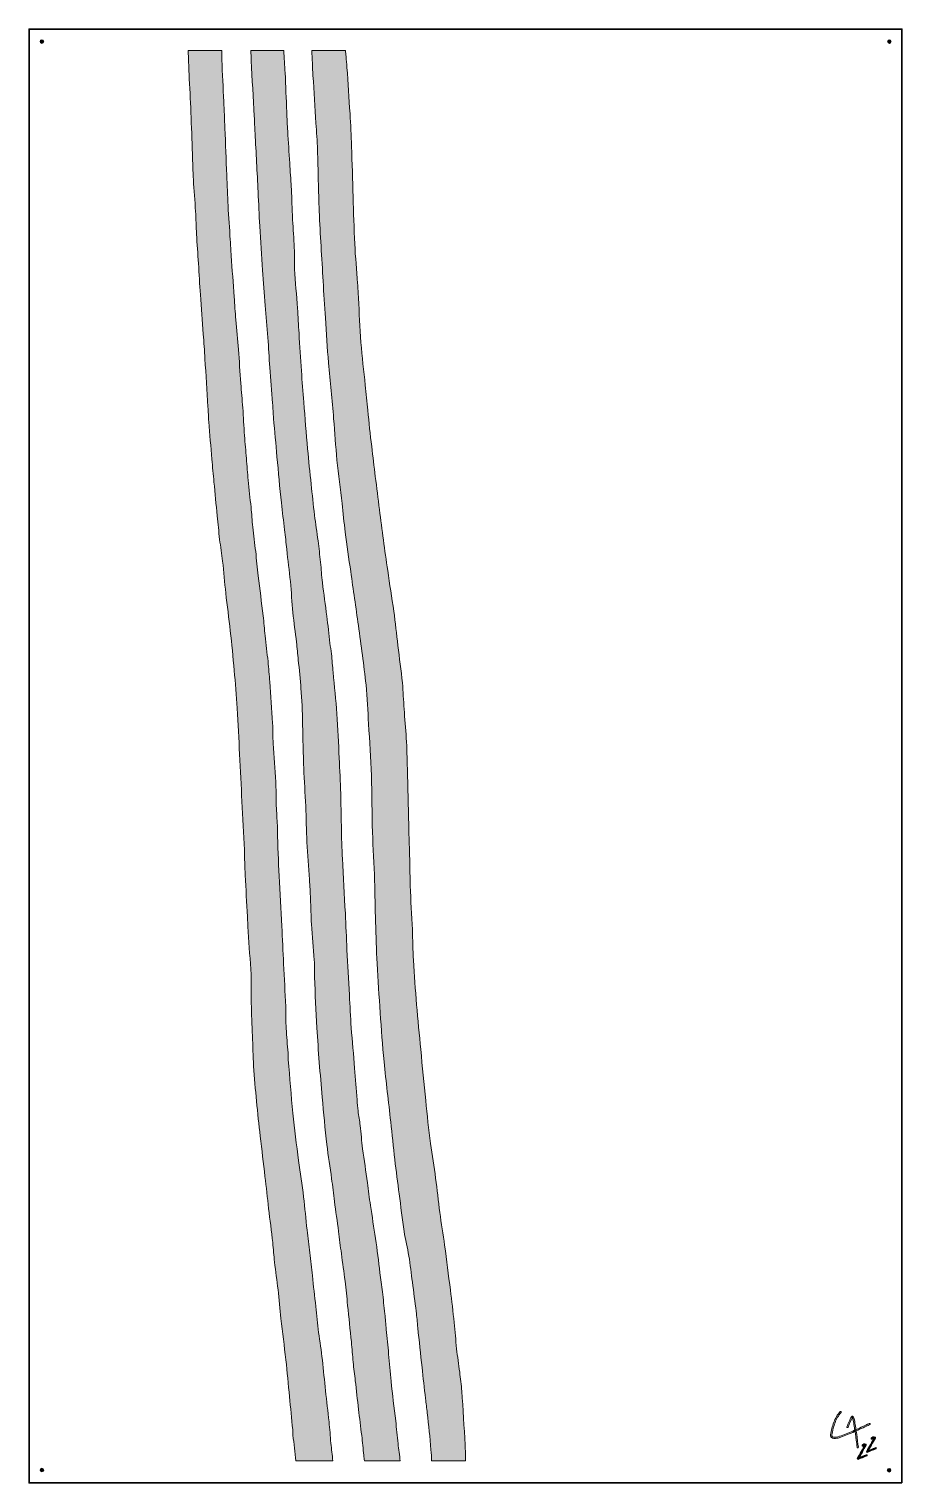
# Model space of a CAD drawing. Header units: millimetres. Extents: x 0 to 1200, y -2000 to 0.
import ezdxf

# ---------------------------------------------------------------- set-up
doc = ezdxf.new("R2010")
doc.units = ezdxf.units.MM
doc.header["$MEASUREMENT"] = 0
for name, color, linetype, lineweight in [('10-2022-057', 7, 'Continuous', 0), ('Bounding Box', 7, 'Continuous', 0), ('Screws', 7, 'Continuous', 0)]:
    doc.layers.add(name, color=color, linetype=linetype, lineweight=lineweight)

msp = doc.modelspace()

# ---------------------------------------------------------------- hatches: boundary and pattern name
at = {"layer": '10-2022-057', "true_color": 0x000000, "transparency": 33554687}
h = msp.add_hatch(color=18, dxfattribs=at)
h.dxf.hatch_style = 2
edge = h.paths.add_edge_path()
edge.add_spline(control_points=[(412.3, -1915.9), (410.8, -1901.7), (408.9, -1887.5), (407.4, -1873.2), (405.9, -1859.2), (404.8, -1845.1), (403.1, -1831), (401.6, -1818.3), (399.5, -1805.7), (397.9, -1793), (396.4, -1781.2), (395.3, -1769.3), (394, -1757.4), (392.5, -1743.3), (390.8, -1729.1), (389.3, -1714.9), (388.1, -1704.5), (387.2, -1694), (386, -1683.5), (384.8, -1673.1), (383.1, -1662.7), (382, -1652.3), (380.3, -1637.1), (379.2, -1621.8), (377.3, -1606.6), (375.3, -1590), (372.5, -1573.4), (370.3, -1556.7), (367.6, -1534.9), (364.8, -1513.2), (362.6, -1491.4), (360.1, -1466.9), (358.3, -1442.4), (356.2, -1417.8), (356, -1414.7), (356.2, -1411.5), (356, -1408.4), (355.1, -1397.2), (353.9, -1386.1), (353.3, -1375), (352.8, -1364.9), (353.1, -1354.8), (352.7, -1344.7), (351.9, -1325.2), (350.8, -1305.7), (349.8, -1286.2), (349, -1268.8), (348.2, -1251.5), (347.3, -1234.1), (346.1, -1211.2), (344.6, -1188.2), (343.5, -1165.2), (342.5, -1144.5), (342, -1123.8), (341.3, -1103.1), (341.2, -1099.6), (341.3, -1096), (341.1, -1092.5), (340.6, -1083.4), (339.9, -1074.2), (339.6, -1065.1), (339.3, -1055.3), (339.6, -1045.4), (339, -1035.6), (338.1, -1018.1), (336.5, -1000.5), (335.4, -983), (334.9, -973.7), (335.2, -964.3), (334.7, -954.9), (333.5, -936), (332.1, -917), (330.7, -898.1), (330, -888.8), (329.3, -879.5), (328.4, -870.2), (327.1, -858.3), (325.6, -846.5), (324.4, -834.6), (323.4, -825.5), (322.7, -816.4), (321.7, -807.3), (319.5, -789.1), (317, -770.8), (314.9, -752.5), (313.5, -741.4), (312.6, -730.1), (311.4, -718.9), (310.1, -707.7), (308.6, -696.4), (307.4, -685.2), (306.4, -676.1), (305.9, -667), (305, -657.9), (303.7, -645.5), (302.2, -633.2), (301, -620.8), (300.1, -610.9), (299.5, -600.9), (298.7, -590.9), (297.9, -580.4), (296.8, -569.9), (296, -559.4), (295.1, -546.6), (294.6, -533.8), (293.7, -521), (292.9, -509.9), (291.7, -498.9), (290.9, -487.8), (289.7, -472.2), (288.9, -456.5), (287.7, -440.9), (286.7, -427.3), (285.2, -413.7), (284, -400.1), (283.2, -389.6), (282.6, -379.1), (281.8, -368.6), (280.5, -349.8), (279, -330.9), (277.7, -312.1), (277.1, -304.7), (276.9, -297.3), (276.4, -289.9), (275.4, -274.3), (274.3, -258.7), (273.4, -243.1), (272.7, -229.1), (272.2, -215.1), (271.6, -201.1), (270.8, -179.6), (270, -158.1), (269.1, -136.5), (268.6, -124.3), (268, -112.1), (267.5, -99.9), (266.6, -80.8), (265.7, -61.6), (264.9, -42.4), (264.7, -38.1), (264.8, -33.9), (264.7, -29.6), (264.7, -29.6), (218.6, -29.6), (218.6, -29.6), (219, -40.5), (219.3, -51.4), (219.8, -62.2), (220.6, -79.8), (221.6, -97.4), (222.3, -115), (223.1, -134), (223.7, -153), (224.4, -172), (224.8, -183.8), (225.1, -195.6), (225.8, -207.4), (226.6, -221.9), (227.8, -236.5), (228.7, -251), (229.3, -261.5), (229.4, -272), (230, -282.5), (230.8, -295.9), (231.9, -309.4), (232.7, -322.8), (233.6, -337.1), (234.3, -351.3), (235.3, -365.6), (236.5, -383.6), (238.1, -401.7), (239.4, -419.7), (240.2, -431.1), (240.9, -442.5), (241.6, -453.9), (243, -475.9), (244.4, -497.8), (245.8, -519.8), (246.2, -526.7), (246.4, -533.5), (246.9, -540.3), (248.2, -557.5), (249.7, -574.7), (251.1, -591.9), (252, -602.4), (253, -612.9), (254, -623.3), (255.5, -638.8), (257, -654.3), (258.5, -669.8), (259.6, -680.6), (260.6, -691.4), (261.8, -702.2), (263, -712.3), (264.8, -722.2), (265.9, -732.3), (267.5, -746.9), (268.7, -761.5), (270.3, -776.1), (272.2, -793.4), (274.6, -810.6), (276.5, -827.9), (278.4, -846), (280.3, -864.2), (281.9, -882.4), (283.4, -899.7), (284.7, -917.1), (285.8, -934.5), (287.1, -955.6), (288.2, -976.7), (289.3, -997.8), (290.4, -1019.5), (291.4, -1041.1), (292.5, -1062.7), (293.6, -1084.9), (294.8, -1107.1), (295.8, -1129.3), (296.3, -1140.9), (296.4, -1152.5), (297, -1164.1), (297.9, -1183.1), (299.1, -1202.1), (300.1, -1221.1), (300.5, -1228.1), (300.6, -1235.2), (301, -1242.2), (302.3, -1261.6), (304, -1281.1), (305, -1300.5), (305.6, -1313.7), (305, -1327), (305.3, -1340.2), (305.7, -1355.2), (306.4, -1370.1), (307, -1385.1), (307.5, -1398.9), (307.7, -1412.8), (308.6, -1426.6), (309.6, -1442.8), (311, -1458.9), (312.5, -1475), (314, -1491.1), (315.9, -1507.2), (317.7, -1523.2), (319.8, -1541.7), (322, -1560.2), (324.2, -1578.6), (325.9, -1593.3), (327.5, -1607.9), (329.2, -1622.6), (331, -1638.2), (333, -1653.9), (334.8, -1669.5), (335.8, -1678.4), (336.2, -1687.4), (337.3, -1696.3), (338.7, -1709), (340.7, -1721.6), (342.1, -1734.3), (343.6, -1747.5), (344.5, -1760.8), (346, -1774), (348.1, -1792.9), (350.8, -1811.8), (352.9, -1830.7), (354.8, -1847.6), (356.3, -1864.5), (357.9, -1881.4), (359.4, -1896.6), (360.9, -1911.7), (362.3, -1926.9), (362.5, -1929.3), (362.4, -1931.8), (362.6, -1934.3), (364, -1946.2), (365.5, -1958), (366.8, -1969.9), (366.8, -1969.9), (417.5, -1969.9), (417.5, -1969.9), (416.6, -1961.7), (415.7, -1953.5), (414.8, -1945.3), (413.9, -1935.5), (413.3, -1925.6), (412.3, -1915.9)], knot_values=[0, 0, 0, 0, 1, 1, 1, 2, 2, 2, 3, 3, 3, 4, 4, 4, 5, 5, 5, 6, 6, 6, 7, 7, 7, 8, 8, 8, 9, 9, 9, 10, 10, 10, 11, 11, 11, 12, 12, 12, 13, 13, 13, 14, 14, 14, 15, 15, 15, 16, 16, 16, 17, 17, 17, 18, 18, 18, 19, 19, 19, 20, 20, 20, 21, 21, 21, 22, 22, 22, 23, 23, 23, 24, 24, 24, 25, 25, 25, 26, 26, 26, 27, 27, 27, 28, 28, 28, 29, 29, 29, 30, 30, 30, 31, 31, 31, 32, 32, 32, 33, 33, 33, 34, 34, 34, 35, 35, 35, 36, 36, 36, 37, 37, 37, 38, 38, 38, 39, 39, 39, 40, 40, 40, 41, 41, 41, 42, 42, 42, 43, 43, 43, 44, 44, 44, 45, 45, 45, 46, 46, 46, 47, 47, 47, 48, 48, 48, 49, 49, 49, 50, 50, 50, 51, 51, 51, 52, 52, 52, 53, 53, 53, 54, 54, 54, 55, 55, 55, 56, 56, 56, 57, 57, 57, 58, 58, 58, 59, 59, 59, 60, 60, 60, 61, 61, 61, 62, 62, 62, 63, 63, 63, 64, 64, 64, 65, 65, 65, 66, 66, 66, 67, 67, 67, 68, 68, 68, 69, 69, 69, 70, 70, 70, 71, 71, 71, 72, 72, 72, 73, 73, 73, 74, 74, 74, 75, 75, 75, 76, 76, 76, 77, 77, 77, 78, 78, 78, 79, 79, 79, 80, 80, 80, 81, 81, 81, 82, 82, 82, 83, 83, 83, 84, 84, 84, 85, 85, 85, 86, 86, 86, 87, 87, 87, 88, 88, 88, 89, 89, 89, 90, 90, 90, 91, 91, 91, 92, 92, 92, 93, 93, 93, 94, 94, 94, 95, 95, 95, 95], degree=3, periodic=0)
h = msp.add_hatch(color=18, dxfattribs=at)
h.dxf.hatch_style = 2
edge = h.paths.add_edge_path()
edge.add_spline(control_points=[(507.1, -1946), (506, -1935.6), (505.1, -1925.1), (503.9, -1914.7), (501.8, -1896.5), (499.5, -1878.2), (497.5, -1860), (496.2, -1847.6), (495.4, -1835.2), (494.2, -1822.8), (493.2, -1811.5), (492, -1800.2), (490.9, -1788.9), (490.2, -1781.7), (489.7, -1774.6), (489, -1767.4), (487.9, -1757.3), (486.8, -1747.3), (485.7, -1737.2), (484.6, -1728.4), (483.5, -1719.6), (482.3, -1710.9), (480.3, -1695.1), (478.4, -1679.4), (476.2, -1663.7), (474, -1648.5), (471.4, -1633.5), (469.2, -1618.3), (467.6, -1607.9), (466.7, -1597.5), (465.2, -1587.1), (463, -1571.5), (460.4, -1556), (458.4, -1540.4), (457, -1529.8), (456.3, -1519.1), (455.1, -1508.4), (454.3, -1501.7), (452.9, -1495), (452.1, -1488.3), (451.4, -1483.3), (451.3, -1478.2), (450.9, -1473.1), (449.7, -1458.6), (448.7, -1444.1), (447.5, -1429.5), (446, -1411), (444.2, -1392.5), (442.8, -1373.9), (441.7, -1358.9), (441, -1343.8), (440.2, -1328.8), (439.1, -1308), (437.9, -1287.3), (436.9, -1266.6), (436.1, -1249.9), (435.6, -1233.3), (434.7, -1216.6), (433.4, -1191.4), (431.9, -1166.2), (430.6, -1140.9), (430.1, -1131.1), (429.7, -1121.3), (429.5, -1111.5), (429, -1091.6), (428.9, -1071.8), (428.3, -1051.9), (427.9, -1035.6), (427, -1019.3), (426.2, -1003), (425.3, -982.7), (424.4, -962.3), (423, -942.1), (421.7, -923), (419.6, -904), (417.9, -885), (417.1, -876.6), (416.5, -868.2), (415.6, -859.8), (415.1, -854.8), (414.1, -849.8), (413.5, -844.8), (412, -832.5), (410.8, -820.2), (409.2, -807.9), (407.3, -792.5), (405, -777.1), (403.2, -761.6), (402, -752.3), (401.5, -743), (400.6, -733.7), (399.5, -723.8), (398.4, -713.9), (397.1, -704), (395.6, -692.3), (393.7, -680.6), (392.3, -668.8), (390.6, -654.6), (389.2, -640.4), (387.7, -626.2), (386, -610.1), (384.2, -593.9), (382.8, -577.8), (380.9, -556.3), (379.2, -534.9), (377.5, -513.4), (376.3, -499.1), (375.2, -484.8), (374.3, -470.5), (373.1, -453.2), (372.1, -435.9), (371, -418.6), (370.3, -407.1), (369.7, -395.6), (368.9, -384.2), (367.6, -366.2), (365.9, -348.3), (364.8, -330.3), (364.2, -320.5), (364.9, -310.7), (364.5, -300.9), (364, -288.1), (362.9, -275.3), (362.2, -262.6), (361.8, -255.6), (361.6, -248.6), (361.3, -241.6), (361, -233.6), (360.8, -225.5), (360.4, -217.4), (359.7, -206.5), (358.9, -195.6), (358.2, -184.7), (357.2, -170.1), (356.3, -155.4), (355.4, -140.7), (354.8, -131.9), (354.5, -123), (354.1, -114.2), (353.3, -96.3), (352.9, -78.3), (351.9, -60.4), (351.3, -50.1), (350.6, -39.9), (349.9, -29.6), (349.9, -29.6), (304.7, -29.6), (304.7, -29.6), (304.9, -34.3), (305, -39), (305.3, -43.7), (306.5, -69.2), (308, -94.6), (309.4, -120.1), (309.8, -127.9), (310.1, -135.6), (310.5, -143.4), (311.9, -170.3), (313.4, -197.3), (314.7, -224.2), (315.5, -239.9), (316, -255.6), (317, -271.3), (318.1, -291.5), (319.5, -311.7), (320.9, -331.9), (322, -348.1), (323.1, -364.2), (324.4, -380.4), (325.5, -395.1), (327.1, -409.8), (328.2, -424.6), (329.2, -438.3), (329.8, -452), (330.7, -465.7), (331.9, -482.1), (333.4, -498.4), (334.6, -514.7), (335.2, -521.7), (335.5, -528.8), (336, -535.8), (337.5, -553.3), (339.1, -570.9), (340.7, -588.4), (342.7, -609.6), (344.5, -630.8), (346.7, -652), (348, -664.4), (349.8, -676.7), (351.2, -689.1), (352.3, -698), (353.1, -706.9), (354.1, -715.8), (355.7, -730.6), (357.7, -745.4), (359.1, -760.3), (360.5, -774.5), (361.2, -788.7), (362.6, -802.9), (364, -816.5), (365.9, -829.9), (367.5, -843.5), (368.4, -851.6), (369.2, -859.8), (370, -868), (371.3, -881.4), (372.5, -894.9), (373.7, -908.4), (374.3, -916.3), (375, -924.2), (375.3, -932.1), (376.1, -960.3), (376.5, -988.6), (377.5, -1016.8), (378.1, -1034.2), (379.5, -1051.6), (380.2, -1069.1), (380.9, -1085.6), (380.9, -1102.1), (381.8, -1118.7), (382.6, -1135.8), (384.2, -1153), (385.4, -1170.2), (386, -1179), (386.5, -1187.7), (386.8, -1196.5), (387.3, -1208.2), (387.4, -1219.9), (388.1, -1231.5), (389.2, -1248), (390.8, -1264.4), (391.9, -1280.9), (392.4, -1288.7), (392.1, -1296.5), (392.4, -1304.3), (393.3, -1327.6), (394, -1350.9), (395.5, -1374.2), (397.5, -1406), (400.1, -1437.8), (402.8, -1469.6), (404.7, -1491.3), (406.8, -1513), (409.3, -1534.7), (411.1, -1550.3), (413.7, -1565.9), (415.8, -1581.5), (417.2, -1591.9), (418.3, -1602.4), (419.7, -1612.8), (421.5, -1626.6), (423.5, -1640.3), (425.3, -1654.1), (426.7, -1664.3), (427.9, -1674.6), (429.2, -1684.9), (430.9, -1697.4), (432.7, -1709.9), (434.3, -1722.4), (435.6, -1733.5), (436.7, -1744.7), (437.8, -1755.8), (439.6, -1772.6), (441.3, -1789.4), (443, -1806.2), (443.9, -1815.4), (444.5, -1824.7), (445.4, -1834), (446.3, -1842.5), (447.5, -1851), (448.4, -1859.5), (449.9, -1872.6), (451.2, -1885.8), (452.8, -1898.9), (454.2, -1910.9), (455.8, -1922.9), (457.2, -1935), (458.3, -1944), (459.2, -1953), (460, -1962), (460.3, -1964.6), (460.5, -1967.3), (460.8, -1969.9), (460.8, -1969.9), (510.1, -1969.9), (510.1, -1969.9), (509.2, -1962), (508, -1954), (507.1, -1946)], knot_values=[0, 0, 0, 0, 1, 1, 1, 2, 2, 2, 3, 3, 3, 4, 4, 4, 5, 5, 5, 6, 6, 6, 7, 7, 7, 8, 8, 8, 9, 9, 9, 10, 10, 10, 11, 11, 11, 12, 12, 12, 13, 13, 13, 14, 14, 14, 15, 15, 15, 16, 16, 16, 17, 17, 17, 18, 18, 18, 19, 19, 19, 20, 20, 20, 21, 21, 21, 22, 22, 22, 23, 23, 23, 24, 24, 24, 25, 25, 25, 26, 26, 26, 27, 27, 27, 28, 28, 28, 29, 29, 29, 30, 30, 30, 31, 31, 31, 32, 32, 32, 33, 33, 33, 34, 34, 34, 35, 35, 35, 36, 36, 36, 37, 37, 37, 38, 38, 38, 39, 39, 39, 40, 40, 40, 41, 41, 41, 42, 42, 42, 43, 43, 43, 44, 44, 44, 45, 45, 45, 46, 46, 46, 47, 47, 47, 48, 48, 48, 49, 49, 49, 50, 50, 50, 51, 51, 51, 52, 52, 52, 53, 53, 53, 54, 54, 54, 55, 55, 55, 56, 56, 56, 57, 57, 57, 58, 58, 58, 59, 59, 59, 60, 60, 60, 61, 61, 61, 62, 62, 62, 63, 63, 63, 64, 64, 64, 65, 65, 65, 66, 66, 66, 67, 67, 67, 68, 68, 68, 69, 69, 69, 70, 70, 70, 71, 71, 71, 72, 72, 72, 73, 73, 73, 74, 74, 74, 75, 75, 75, 76, 76, 76, 77, 77, 77, 78, 78, 78, 79, 79, 79, 80, 80, 80, 81, 81, 81, 82, 82, 82, 83, 83, 83, 84, 84, 84, 85, 85, 85, 86, 86, 86, 87, 87, 87, 88, 88, 88, 89, 89, 89, 90, 90, 90, 91, 91, 91, 92, 92, 92, 93, 93, 93, 94, 94, 94, 95, 95, 95, 96, 96, 96, 96], degree=3, periodic=0)
h = msp.add_hatch(color=18, dxfattribs=at)
h.dxf.hatch_style = 2
edge = h.paths.add_edge_path()
edge.add_spline(control_points=[(394.2, -129.7), (395, -141.8), (396, -154), (396.4, -166.1), (397.3, -194.4), (397.5, -222.6), (398.8, -250.8), (400.2, -282.9), (402.3, -314.9), (404.1, -346.9), (405.1, -363.8), (406.1, -380.7), (407.2, -397.6), (408.5, -418.2), (409.8, -438.8), (411.5, -459.4), (413.7, -485), (416.4, -510.5), (418.6, -536.1), (420.3, -555.1), (421.3, -574.1), (423.2, -593), (425.2, -613), (427.8, -632.8), (430.1, -652.8), (431.6, -665.9), (432.9, -679), (434.6, -692.1), (436.9, -710.3), (439.5, -728.4), (442.1, -746.5), (445.6, -771.2), (449.2, -795.9), (452.6, -820.7), (456.3, -847.9), (460.2, -875), (463.1, -902.2), (465.1, -920.1), (465.6, -938.1), (466.6, -956.1), (468, -979.7), (469.7, -1003.3), (470.5, -1026.9), (471.4, -1052.8), (471.2, -1078.8), (472, -1104.8), (472.6, -1127), (474.1, -1149.2), (474.9, -1171.4), (475.5, -1190.5), (475.7, -1209.5), (476.2, -1228.6), (476.8, -1247.6), (477.4, -1266.6), (478.3, -1285.6), (479.5, -1308.2), (481, -1330.7), (482.6, -1353.2), (484.2, -1375.7), (485.7, -1398.2), (487.9, -1420.6), (490.6, -1448.2), (494, -1475.7), (497.1, -1503.3), (499, -1520.6), (500.6, -1537.9), (502.6, -1555.2), (504.5, -1571), (506.7, -1586.8), (508.7, -1602.6), (510.9, -1619.7), (512.8, -1636.9), (515.4, -1654.1), (517.1, -1665.4), (520.1, -1676.6), (522, -1688), (523.9, -1699.9), (525.3, -1712), (526.9, -1724), (528.7, -1737.3), (530.4, -1750.7), (532.1, -1764), (533, -1771.5), (533.5, -1779.1), (534.3, -1786.6), (536.2, -1804.8), (538.2, -1823), (540.1, -1841.2), (541.7, -1855.5), (543.3, -1869.7), (544.9, -1884), (545.7, -1890.6), (546.6, -1897.2), (547.3, -1903.8), (549.1, -1920.7), (551.2, -1937.6), (552.4, -1954.6), (552.8, -1959.7), (553.1, -1964.8), (553.3, -1969.9), (553.3, -1969.9), (600, -1969.9), (600, -1969.9), (600, -1962.6), (599.7, -1955.2), (599.3, -1947.9), (598.1, -1923.1), (596.5, -1898.5), (594.8, -1873.8), (594.2, -1865.1), (592.9, -1856.4), (591.9, -1847.7), (590.5, -1837), (588.9, -1826.3), (587.7, -1815.6), (586.4, -1803.6), (585.6, -1791.5), (584.4, -1779.5), (582.8, -1764.6), (581, -1749.6), (579.1, -1734.7), (576.6, -1714.2), (574, -1693.7), (571.2, -1673.2), (569.2, -1658.1), (566.6, -1643), (564.6, -1627.9), (562.5, -1612.3), (560.9, -1596.5), (558.8, -1580.8), (556.7, -1564.9), (553.8, -1549), (551.8, -1533), (549.3, -1513.5), (547.2, -1493.8), (545.2, -1474.2), (542.8, -1450.8), (540.6, -1427.4), (538.4, -1404), (536.4, -1383.4), (534.4, -1362.8), (532.6, -1342.2), (531, -1321.8), (529.5, -1301.4), (528.3, -1281.1), (527.5, -1267.1), (527.4, -1253), (526.8, -1239), (525.9, -1218.9), (524.7, -1198.7), (524, -1178.5), (523.4, -1162.6), (523.3, -1146.6), (522.9, -1130.7), (522.6, -1118.6), (522.1, -1106.5), (521.8, -1094.4), (521.2, -1068.9), (520.7, -1043.3), (520, -1017.8), (519.6, -1003.6), (519.3, -989.5), (518.5, -975.4), (517.8, -962), (516.4, -948.8), (515.5, -935.5), (514.6, -923.5), (514.3, -911.6), (513.1, -899.7), (511.3, -882.5), (509, -865.4), (507, -848.2), (505.1, -832.4), (503.4, -816.6), (501.3, -800.9), (498.7, -782.2), (495.6, -763.6), (492.9, -745), (490.8, -731), (488.9, -716.9), (487, -702.9), (485.1, -689), (483.3, -675.1), (481.5, -661.1), (479.6, -646), (477.8, -630.8), (475.9, -615.7), (474.3, -601.9), (472.5, -588.2), (470.9, -574.4), (469, -557.8), (467.2, -541.2), (465.5, -524.6), (464.3, -513.1), (463.3, -501.5), (462.1, -489.9), (460.1, -470.3), (457.6, -450.8), (456.1, -431.1), (454.5, -410.9), (453.9, -390.7), (452.8, -370.5), (452.4, -363.6), (452, -356.8), (451.5, -349.9), (450.2, -331.8), (448.5, -313.8), (447.6, -295.7), (446.5, -274.1), (446.1, -252.4), (445.4, -230.8), (444.7, -207.7), (444.1, -184.6), (443.2, -161.5), (442.7, -146.6), (442, -131.6), (441.1, -116.6), (439.8, -95.4), (438.3, -74.2), (436.9, -52.9), (436.5, -47.8), (436.2, -42.8), (435.6, -37.7), (435.3, -35), (435, -32.3), (434.7, -29.6), (434.7, -29.6), (388.5, -29.6), (388.5, -29.6), (389.2, -41.2), (389.5, -52.7), (390.2, -64.2), (391.5, -86.1), (392.9, -107.9), (394.2, -129.7)], knot_values=[0, 0, 0, 0, 1, 1, 1, 2, 2, 2, 3, 3, 3, 4, 4, 4, 5, 5, 5, 6, 6, 6, 7, 7, 7, 8, 8, 8, 9, 9, 9, 10, 10, 10, 11, 11, 11, 12, 12, 12, 13, 13, 13, 14, 14, 14, 15, 15, 15, 16, 16, 16, 17, 17, 17, 18, 18, 18, 19, 19, 19, 20, 20, 20, 21, 21, 21, 22, 22, 22, 23, 23, 23, 24, 24, 24, 25, 25, 25, 26, 26, 26, 27, 27, 27, 28, 28, 28, 29, 29, 29, 30, 30, 30, 31, 31, 31, 32, 32, 32, 33, 33, 33, 34, 34, 34, 35, 35, 35, 36, 36, 36, 37, 37, 37, 38, 38, 38, 39, 39, 39, 40, 40, 40, 41, 41, 41, 42, 42, 42, 43, 43, 43, 44, 44, 44, 45, 45, 45, 46, 46, 46, 47, 47, 47, 48, 48, 48, 49, 49, 49, 50, 50, 50, 51, 51, 51, 52, 52, 52, 53, 53, 53, 54, 54, 54, 55, 55, 55, 56, 56, 56, 57, 57, 57, 58, 58, 58, 59, 59, 59, 60, 60, 60, 61, 61, 61, 62, 62, 62, 63, 63, 63, 64, 64, 64, 65, 65, 65, 66, 66, 66, 67, 67, 67, 68, 68, 68, 69, 69, 69, 70, 70, 70, 71, 71, 71, 72, 72, 72, 73, 73, 73, 74, 74, 74, 75, 75, 75, 76, 76, 76, 77, 77, 77, 78, 78, 78, 78], degree=3, periodic=0)
h = msp.add_hatch(color=18, dxfattribs=at)
h.dxf.hatch_style = 2
edge = h.paths.add_edge_path()
edge.add_spline(control_points=[(1115.1, -1901.9), (1111.1, -1906.2), (1108.3, -1911.3), (1106.3, -1916.7), (1105.2, -1919.5), (1104.4, -1922.2), (1103.7, -1925.1), (1103, -1927.9), (1102.3, -1930.8), (1101.9, -1933.6), (1101.7, -1935.1), (1101.8, -1936.6), (1103, -1937.6), (1104, -1938.5), (1105.3, -1938.8), (1106.5, -1938.9), (1108, -1939), (1109.6, -1938.8), (1111.1, -1938.5), (1112.7, -1938.3), (1114.3, -1937.8), (1115.8, -1937.3), (1119, -1936.2), (1122.1, -1934.9), (1125.2, -1933.6), (1128.4, -1932.3), (1131.6, -1930.9), (1134.8, -1929.5), (1141.1, -1926.7), (1147.3, -1923.8), (1153.6, -1920.9), (1154.4, -1920.5), (1155.1, -1920.1), (1155.9, -1919.8), (1156.4, -1919.6), (1156.5, -1919), (1156.2, -1918.6), (1156, -1918.1), (1155.5, -1918), (1155, -1918.3), (1149, -1921.1), (1143, -1923.9), (1136.9, -1926.6), (1130.9, -1929.4), (1124.8, -1932), (1118.7, -1934.4), (1115.8, -1935.5), (1112.7, -1936.6), (1109.6, -1937), (1108.4, -1937.2), (1107.1, -1937.3), (1105.8, -1937), (1104.9, -1936.8), (1103.9, -1936.4), (1103.7, -1935.4), (1103.5, -1934.8), (1103.6, -1934.1), (1103.7, -1933.4), (1103.9, -1932.7), (1104, -1932.1), (1104.1, -1931.4), (1104.4, -1930), (1104.7, -1928.6), (1105, -1927.2), (1105.6, -1924.5), (1106.4, -1921.8), (1107.3, -1919.1), (1109, -1914), (1111.5, -1909), (1115, -1904.7), (1115.4, -1904.2), (1115.9, -1903.7), (1116.3, -1903.2), (1117.1, -1902.3), (1115.9, -1901.1), (1115.1, -1901.9), (1115.1, -1901.9), (1115.1, -1901.9), (1115.1, -1901.9)], knot_values=[0, 0, 0, 0, 1, 1, 1, 2, 2, 2, 3, 3, 3, 4, 4, 4, 5, 5, 5, 6, 6, 6, 7, 7, 7, 8, 8, 8, 9, 9, 9, 10, 10, 10, 11, 11, 11, 12, 12, 12, 13, 13, 13, 14, 14, 14, 15, 15, 15, 16, 16, 16, 17, 17, 17, 18, 18, 18, 19, 19, 19, 20, 20, 20, 21, 21, 21, 22, 22, 22, 23, 23, 23, 24, 24, 24, 25, 25, 25, 26, 26, 26, 26], degree=3, periodic=0)
h = msp.add_hatch(color=18, dxfattribs=at)
h.dxf.hatch_style = 2
edge = h.paths.add_edge_path()
edge.add_spline(control_points=[(1126, -1923.3), (1127.8, -1918.5), (1129.9, -1913.9), (1132.4, -1909.5), (1132, -1909.6), (1131.6, -1909.7), (1131.2, -1909.8), (1132.9, -1911.1), (1133.1, -1913.8), (1133.4, -1915.7), (1133.8, -1918.5), (1134.3, -1921.3), (1134.7, -1924.2), (1135.5, -1929.9), (1136.4, -1935.6), (1137.1, -1941.3), (1137.6, -1944.6), (1138, -1947.8), (1138.4, -1951), (1138.4, -1951.5), (1138.7, -1951.9), (1139.3, -1951.9), (1139.7, -1951.9), (1140.2, -1951.5), (1140.1, -1951), (1139.4, -1945.1), (1138.6, -1939.2), (1137.8, -1933.2), (1136.9, -1927.3), (1136.1, -1921.4), (1135.1, -1915.5), (1134.7, -1912.9), (1134.4, -1910), (1132.1, -1908.3), (1131.7, -1908), (1131.1, -1908.2), (1130.9, -1908.6), (1128.3, -1913.1), (1126.1, -1917.9), (1124.3, -1922.8), (1124.2, -1923.3), (1124.5, -1923.8), (1124.9, -1923.9), (1125.4, -1924.1), (1125.9, -1923.8), (1126, -1923.3), (1126, -1923.3), (1126, -1923.3), (1126, -1923.3)], knot_values=[0, 0, 0, 0, 1, 1, 1, 2, 2, 2, 3, 3, 3, 4, 4, 4, 5, 5, 5, 6, 6, 6, 7, 7, 7, 8, 8, 8, 9, 9, 9, 10, 10, 10, 11, 11, 11, 12, 12, 12, 13, 13, 13, 14, 14, 14, 15, 15, 15, 16, 16, 16, 16], degree=3, periodic=0)
h = msp.add_hatch(color=18, dxfattribs=at)
h.dxf.hatch_style = 2
edge = h.paths.add_edge_path()
edge.add_spline(control_points=[(1159.3, -1939.4), (1159.9, -1938.4), (1161.3, -1938), (1162.3, -1938.6), (1162.2, -1938.2), (1162.1, -1937.8), (1162, -1937.4), (1158.5, -1943.9), (1154.9, -1950.3), (1151.2, -1956.7), (1150.8, -1957.3), (1151.4, -1958.3), (1152.2, -1958), (1156.2, -1956.5), (1160.3, -1954.8), (1164.2, -1953.1), (1164.7, -1952.9), (1164.8, -1952.3), (1164.6, -1951.9), (1164.3, -1951.5), (1163.8, -1951.4), (1163.4, -1951.6), (1159.5, -1953.3), (1155.6, -1954.8), (1151.7, -1956.3), (1152.1, -1956.8), (1152.4, -1957.2), (1152.7, -1957.6), (1156.4, -1951.2), (1160, -1944.8), (1163.5, -1938.3), (1163.7, -1937.9), (1163.6, -1937.3), (1163.2, -1937.1), (1161.3, -1936.1), (1158.9, -1936.7), (1157.7, -1938.5), (1157.2, -1939.5), (1158.7, -1940.4), (1159.3, -1939.4), (1159.3, -1939.4), (1159.3, -1939.4), (1159.3, -1939.4)], knot_values=[0, 0, 0, 0, 1, 1, 1, 2, 2, 2, 3, 3, 3, 4, 4, 4, 5, 5, 5, 6, 6, 6, 7, 7, 7, 8, 8, 8, 9, 9, 9, 10, 10, 10, 11, 11, 11, 12, 12, 12, 13, 13, 13, 14, 14, 14, 14], degree=3, periodic=0)
h = msp.add_hatch(color=18, dxfattribs=at)
h.dxf.hatch_style = 2
edge = h.paths.add_edge_path()
edge.add_spline(control_points=[(1146.7, -1949.1), (1147.3, -1948.1), (1148.7, -1947.8), (1149.7, -1948.3), (1149.6, -1947.9), (1149.5, -1947.5), (1149.4, -1947.1), (1145.9, -1953.6), (1142.3, -1960.1), (1138.6, -1966.5), (1138.3, -1967.1), (1138.9, -1968), (1139.6, -1967.8), (1143.7, -1966.2), (1147.7, -1964.6), (1151.7, -1962.8), (1152.1, -1962.7), (1152.2, -1962), (1152, -1961.6), (1151.7, -1961.2), (1151.2, -1961.1), (1150.8, -1961.3), (1146.9, -1963), (1143.1, -1964.6), (1139.1, -1966.1), (1139.5, -1966.5), (1139.8, -1966.9), (1140.1, -1967.4), (1143.8, -1961), (1147.4, -1954.5), (1150.9, -1948), (1151.1, -1947.6), (1151, -1947), (1150.6, -1946.8), (1148.7, -1945.8), (1146.3, -1946.4), (1145.2, -1948.3), (1144.6, -1949.2), (1146.1, -1950.1), (1146.7, -1949.1), (1146.7, -1949.1), (1146.7, -1949.1), (1146.7, -1949.1)], knot_values=[0, 0, 0, 0, 1, 1, 1, 2, 2, 2, 3, 3, 3, 4, 4, 4, 5, 5, 5, 6, 6, 6, 7, 7, 7, 8, 8, 8, 9, 9, 9, 10, 10, 10, 11, 11, 11, 12, 12, 12, 13, 13, 13, 14, 14, 14, 14], degree=3, periodic=0)
at = {"layer": 'Screws', "true_color": 0x000000, "transparency": 33554687}
h = msp.add_hatch(color=18, dxfattribs=at)
h.dxf.hatch_style = 2
edge = h.paths.add_edge_path()
edge.add_ellipse((17.5, -17.4), major_axis=(2.56, 0), ratio=0.965517, start_angle=0, end_angle=360)
h = msp.add_hatch(color=18, dxfattribs=at)
h.dxf.hatch_style = 2
edge = h.paths.add_edge_path()
edge.add_ellipse((1182.7, -17.4), major_axis=(2.56, 0), ratio=0.965517, start_angle=0, end_angle=360)
h = msp.add_hatch(color=18, dxfattribs=at)
h.dxf.hatch_style = 2
edge = h.paths.add_edge_path()
edge.add_ellipse((17.4, -1982.3), major_axis=(2.56, 0), ratio=0.965517, start_angle=0, end_angle=360)
h = msp.add_hatch(color=18, dxfattribs=at)
h.dxf.hatch_style = 2
edge = h.paths.add_edge_path()
edge.add_ellipse((1182.4, -1982.6), major_axis=(2.56, 0), ratio=0.965517, start_angle=0, end_angle=360)

# ---------------------------------------------------------------- linework, layer by layer
at = {"layer": '10-2022-057'}
for points, knots in [([(412.3, -1915.9), (410.8, -1901.7), (408.9, -1887.5), (407.4, -1873.2), (405.9, -1859.2), (404.8, -1845.1), (403.1, -1831), (401.6, -1818.3), (399.5, -1805.7), (397.9, -1793), (396.4, -1781.2), (395.3, -1769.3), (394, -1757.4), (392.5, -1743.3), (390.8, -1729.1), (389.3, -1714.9), (388.1, -1704.5), (387.2, -1694), (386, -1683.5), (384.8, -1673.1), (383.1, -1662.7), (382, -1652.3), (380.3, -1637.1), (379.2, -1621.8), (377.3, -1606.6), (375.3, -1590), (372.5, -1573.4), (370.3, -1556.7), (367.6, -1534.9), (364.8, -1513.2), (362.6, -1491.4), (360.1, -1466.9), (358.3, -1442.4), (356.2, -1417.8), (356, -1414.7), (356.2, -1411.5), (356, -1408.4), (355.1, -1397.2), (353.9, -1386.1), (353.3, -1375), (352.8, -1364.9), (353.1, -1354.8), (352.7, -1344.7), (351.9, -1325.2), (350.8, -1305.7), (349.8, -1286.2), (349, -1268.8), (348.2, -1251.5), (347.3, -1234.1), (346.1, -1211.2), (344.6, -1188.2), (343.5, -1165.2), (342.5, -1144.5), (342, -1123.8), (341.3, -1103.1), (341.2, -1099.6), (341.3, -1096), (341.1, -1092.5), (340.6, -1083.4), (339.9, -1074.2), (339.6, -1065.1), (339.3, -1055.3), (339.6, -1045.4), (339, -1035.6), (338.1, -1018.1), (336.5, -1000.5), (335.4, -983), (334.9, -973.7), (335.2, -964.3), (334.7, -954.9), (333.5, -936), (332.1, -917), (330.7, -898.1), (330, -888.8), (329.3, -879.5), (328.4, -870.2), (327.1, -858.3), (325.6, -846.5), (324.4, -834.6), (323.4, -825.5), (322.7, -816.4), (321.7, -807.3), (319.5, -789.1), (317, -770.8), (314.9, -752.5), (313.5, -741.4), (312.6, -730.1), (311.4, -718.9), (310.1, -707.7), (308.6, -696.4), (307.4, -685.2), (306.4, -676.1), (305.9, -667), (305, -657.9), (303.7, -645.5), (302.2, -633.2), (301, -620.8), (300.1, -610.9), (299.5, -600.9), (298.7, -590.9), (297.9, -580.4), (296.8, -569.9), (296, -559.4), (295.1, -546.6), (294.6, -533.8), (293.7, -521), (292.9, -509.9), (291.7, -498.9), (290.9, -487.8), (289.7, -472.2), (288.9, -456.5), (287.7, -440.9), (286.7, -427.3), (285.2, -413.7), (284, -400.1), (283.2, -389.6), (282.6, -379.1), (281.8, -368.6), (280.5, -349.8), (279, -330.9), (277.7, -312.1), (277.1, -304.7), (276.9, -297.3), (276.4, -289.9), (275.4, -274.3), (274.3, -258.7), (273.4, -243.1), (272.7, -229.1), (272.2, -215.1), (271.6, -201.1), (270.8, -179.6), (270, -158.1), (269.1, -136.5), (268.6, -124.3), (268, -112.1), (267.5, -99.9), (266.6, -80.8), (265.7, -61.6), (264.9, -42.4), (264.7, -38.1), (264.8, -33.9), (264.7, -29.6), (264.7, -29.6), (218.6, -29.6), (218.6, -29.6), (219, -40.5), (219.3, -51.4), (219.8, -62.2), (220.6, -79.8), (221.6, -97.4), (222.3, -115), (223.1, -134), (223.7, -153), (224.4, -172), (224.8, -183.8), (225.1, -195.6), (225.8, -207.4), (226.6, -221.9), (227.8, -236.5), (228.7, -251), (229.3, -261.5), (229.4, -272), (230, -282.5), (230.8, -295.9), (231.9, -309.4), (232.7, -322.8), (233.6, -337.1), (234.3, -351.3), (235.3, -365.6), (236.5, -383.6), (238.1, -401.7), (239.4, -419.7), (240.2, -431.1), (240.9, -442.5), (241.6, -453.9), (243, -475.9), (244.4, -497.8), (245.8, -519.8), (246.2, -526.7), (246.4, -533.5), (246.9, -540.3), (248.2, -557.5), (249.7, -574.7), (251.1, -591.9), (252, -602.4), (253, -612.9), (254, -623.3), (255.5, -638.8), (257, -654.3), (258.5, -669.8), (259.6, -680.6), (260.6, -691.4), (261.8, -702.2), (263, -712.3), (264.8, -722.2), (265.9, -732.3), (267.5, -746.9), (268.7, -761.5), (270.3, -776.1), (272.2, -793.4), (274.6, -810.6), (276.5, -827.9), (278.4, -846), (280.3, -864.2), (281.9, -882.4), (283.4, -899.7), (284.7, -917.1), (285.8, -934.5), (287.1, -955.6), (288.2, -976.7), (289.3, -997.8), (290.4, -1019.5), (291.4, -1041.1), (292.5, -1062.7), (293.6, -1084.9), (294.8, -1107.1), (295.8, -1129.3), (296.3, -1140.9), (296.4, -1152.5), (297, -1164.1), (297.9, -1183.1), (299.1, -1202.1), (300.1, -1221.1), (300.5, -1228.1), (300.6, -1235.2), (301, -1242.2), (302.3, -1261.6), (304, -1281.1), (305, -1300.5), (305.6, -1313.7), (305, -1327), (305.3, -1340.2), (305.7, -1355.2), (306.4, -1370.1), (307, -1385.1), (307.5, -1398.9), (307.7, -1412.8), (308.6, -1426.6), (309.6, -1442.8), (311, -1458.9), (312.5, -1475), (314, -1491.1), (315.9, -1507.2), (317.7, -1523.2), (319.8, -1541.7), (322, -1560.2), (324.2, -1578.6), (325.9, -1593.3), (327.5, -1607.9), (329.2, -1622.6), (331, -1638.2), (333, -1653.9), (334.8, -1669.5), (335.8, -1678.4), (336.2, -1687.4), (337.3, -1696.3), (338.7, -1709), (340.7, -1721.6), (342.1, -1734.3), (343.6, -1747.5), (344.5, -1760.8), (346, -1774), (348.1, -1792.9), (350.8, -1811.8), (352.9, -1830.7), (354.8, -1847.6), (356.3, -1864.5), (357.9, -1881.4), (359.4, -1896.6), (360.9, -1911.7), (362.3, -1926.9), (362.5, -1929.3), (362.4, -1931.8), (362.6, -1934.3), (364, -1946.2), (365.5, -1958), (366.8, -1969.9), (366.8, -1969.9), (417.5, -1969.9), (417.5, -1969.9), (416.6, -1961.7), (415.7, -1953.5), (414.8, -1945.3), (413.9, -1935.5), (413.3, -1925.6), (412.3, -1915.9)], [0, 0, 0, 0, 1, 1, 1, 2, 2, 2, 3, 3, 3, 4, 4, 4, 5, 5, 5, 6, 6, 6, 7, 7, 7, 8, 8, 8, 9, 9, 9, 10, 10, 10, 11, 11, 11, 12, 12, 12, 13, 13, 13, 14, 14, 14, 15, 15, 15, 16, 16, 16, 17, 17, 17, 18, 18, 18, 19, 19, 19, 20, 20, 20, 21, 21, 21, 22, 22, 22, 23, 23, 23, 24, 24, 24, 25, 25, 25, 26, 26, 26, 27, 27, 27, 28, 28, 28, 29, 29, 29, 30, 30, 30, 31, 31, 31, 32, 32, 32, 33, 33, 33, 34, 34, 34, 35, 35, 35, 36, 36, 36, 37, 37, 37, 38, 38, 38, 39, 39, 39, 40, 40, 40, 41, 41, 41, 42, 42, 42, 43, 43, 43, 44, 44, 44, 45, 45, 45, 46, 46, 46, 47, 47, 47, 48, 48, 48, 49, 49, 49, 50, 50, 50, 51, 51, 51, 52, 52, 52, 53, 53, 53, 54, 54, 54, 55, 55, 55, 56, 56, 56, 57, 57, 57, 58, 58, 58, 59, 59, 59, 60, 60, 60, 61, 61, 61, 62, 62, 62, 63, 63, 63, 64, 64, 64, 65, 65, 65, 66, 66, 66, 67, 67, 67, 68, 68, 68, 69, 69, 69, 70, 70, 70, 71, 71, 71, 72, 72, 72, 73, 73, 73, 74, 74, 74, 75, 75, 75, 76, 76, 76, 77, 77, 77, 78, 78, 78, 79, 79, 79, 80, 80, 80, 81, 81, 81, 82, 82, 82, 83, 83, 83, 84, 84, 84, 85, 85, 85, 86, 86, 86, 87, 87, 87, 88, 88, 88, 89, 89, 89, 90, 90, 90, 91, 91, 91, 92, 92, 92, 93, 93, 93, 94, 94, 94, 95, 95, 95, 95]), ([(507.1, -1946), (506, -1935.6), (505.1, -1925.1), (503.9, -1914.7), (501.8, -1896.5), (499.5, -1878.2), (497.5, -1860), (496.2, -1847.6), (495.4, -1835.2), (494.2, -1822.8), (493.2, -1811.5), (492, -1800.2), (490.9, -1788.9), (490.2, -1781.7), (489.7, -1774.6), (489, -1767.4), (487.9, -1757.3), (486.8, -1747.3), (485.7, -1737.2), (484.6, -1728.4), (483.5, -1719.6), (482.3, -1710.9), (480.3, -1695.1), (478.4, -1679.4), (476.2, -1663.7), (474, -1648.5), (471.4, -1633.5), (469.2, -1618.3), (467.6, -1607.9), (466.7, -1597.5), (465.2, -1587.1), (463, -1571.5), (460.4, -1556), (458.4, -1540.4), (457, -1529.8), (456.3, -1519.1), (455.1, -1508.4), (454.3, -1501.7), (452.9, -1495), (452.1, -1488.3), (451.4, -1483.3), (451.3, -1478.2), (450.9, -1473.1), (449.7, -1458.6), (448.7, -1444.1), (447.5, -1429.5), (446, -1411), (444.2, -1392.5), (442.8, -1373.9), (441.7, -1358.9), (441, -1343.8), (440.2, -1328.8), (439.1, -1308), (437.9, -1287.3), (436.9, -1266.6), (436.1, -1249.9), (435.6, -1233.3), (434.7, -1216.6), (433.4, -1191.4), (431.9, -1166.2), (430.6, -1140.9), (430.1, -1131.1), (429.7, -1121.3), (429.5, -1111.5), (429, -1091.6), (428.9, -1071.8), (428.3, -1051.9), (427.9, -1035.6), (427, -1019.3), (426.2, -1003), (425.3, -982.7), (424.4, -962.3), (423, -942.1), (421.7, -923), (419.6, -904), (417.9, -885), (417.1, -876.6), (416.5, -868.2), (415.6, -859.8), (415.1, -854.8), (414.1, -849.8), (413.5, -844.8), (412, -832.5), (410.8, -820.2), (409.2, -807.9), (407.3, -792.5), (405, -777.1), (403.2, -761.6), (402, -752.3), (401.5, -743), (400.6, -733.7), (399.5, -723.8), (398.4, -713.9), (397.1, -704), (395.6, -692.3), (393.7, -680.6), (392.3, -668.8), (390.6, -654.6), (389.2, -640.4), (387.7, -626.2), (386, -610.1), (384.2, -593.9), (382.8, -577.8), (380.9, -556.3), (379.2, -534.9), (377.5, -513.4), (376.3, -499.1), (375.2, -484.8), (374.3, -470.5), (373.1, -453.2), (372.1, -435.9), (371, -418.6), (370.3, -407.1), (369.7, -395.6), (368.9, -384.2), (367.6, -366.2), (365.9, -348.3), (364.8, -330.3), (364.2, -320.5), (364.9, -310.7), (364.5, -300.9), (364, -288.1), (362.9, -275.3), (362.2, -262.6), (361.8, -255.6), (361.6, -248.6), (361.3, -241.6), (361, -233.6), (360.8, -225.5), (360.4, -217.4), (359.7, -206.5), (358.9, -195.6), (358.2, -184.7), (357.2, -170.1), (356.3, -155.4), (355.4, -140.7), (354.8, -131.9), (354.5, -123), (354.1, -114.2), (353.3, -96.3), (352.9, -78.3), (351.9, -60.4), (351.3, -50.1), (350.6, -39.9), (349.9, -29.6), (349.9, -29.6), (304.7, -29.6), (304.7, -29.6), (304.9, -34.3), (305, -39), (305.3, -43.7), (306.5, -69.2), (308, -94.6), (309.4, -120.1), (309.8, -127.9), (310.1, -135.6), (310.5, -143.4), (311.9, -170.3), (313.4, -197.3), (314.7, -224.2), (315.5, -239.9), (316, -255.6), (317, -271.3), (318.1, -291.5), (319.5, -311.7), (320.9, -331.9), (322, -348.1), (323.1, -364.2), (324.4, -380.4), (325.5, -395.1), (327.1, -409.8), (328.2, -424.6), (329.2, -438.3), (329.8, -452), (330.7, -465.7), (331.9, -482.1), (333.4, -498.4), (334.6, -514.7), (335.2, -521.7), (335.5, -528.8), (336, -535.8), (337.5, -553.3), (339.1, -570.9), (340.7, -588.4), (342.7, -609.6), (344.5, -630.8), (346.7, -652), (348, -664.4), (349.8, -676.7), (351.2, -689.1), (352.3, -698), (353.1, -706.9), (354.1, -715.8), (355.7, -730.6), (357.7, -745.4), (359.1, -760.3), (360.5, -774.5), (361.2, -788.7), (362.6, -802.9), (364, -816.5), (365.9, -829.9), (367.5, -843.5), (368.4, -851.6), (369.2, -859.8), (370, -868), (371.3, -881.4), (372.5, -894.9), (373.7, -908.4), (374.3, -916.3), (375, -924.2), (375.3, -932.1), (376.1, -960.3), (376.5, -988.6), (377.5, -1016.8), (378.1, -1034.2), (379.5, -1051.6), (380.2, -1069.1), (380.9, -1085.6), (380.9, -1102.1), (381.8, -1118.7), (382.6, -1135.8), (384.2, -1153), (385.4, -1170.2), (386, -1179), (386.5, -1187.7), (386.8, -1196.5), (387.3, -1208.2), (387.4, -1219.9), (388.1, -1231.5), (389.2, -1248), (390.8, -1264.4), (391.9, -1280.9), (392.4, -1288.7), (392.1, -1296.5), (392.4, -1304.3), (393.3, -1327.6), (394, -1350.9), (395.5, -1374.2), (397.5, -1406), (400.1, -1437.8), (402.8, -1469.6), (404.7, -1491.3), (406.8, -1513), (409.3, -1534.7), (411.1, -1550.3), (413.7, -1565.9), (415.8, -1581.5), (417.2, -1591.9), (418.3, -1602.4), (419.7, -1612.8), (421.5, -1626.6), (423.5, -1640.3), (425.3, -1654.1), (426.7, -1664.3), (427.9, -1674.6), (429.2, -1684.9), (430.9, -1697.4), (432.7, -1709.9), (434.3, -1722.4), (435.6, -1733.5), (436.7, -1744.7), (437.8, -1755.8), (439.6, -1772.6), (441.3, -1789.4), (443, -1806.2), (443.9, -1815.4), (444.5, -1824.7), (445.4, -1834), (446.3, -1842.5), (447.5, -1851), (448.4, -1859.5), (449.9, -1872.6), (451.2, -1885.8), (452.8, -1898.9), (454.2, -1910.9), (455.8, -1922.9), (457.2, -1935), (458.3, -1944), (459.2, -1953), (460, -1962), (460.3, -1964.6), (460.5, -1967.3), (460.8, -1969.9), (460.8, -1969.9), (510.1, -1969.9), (510.1, -1969.9), (509.2, -1962), (508, -1954), (507.1, -1946)], [0, 0, 0, 0, 1, 1, 1, 2, 2, 2, 3, 3, 3, 4, 4, 4, 5, 5, 5, 6, 6, 6, 7, 7, 7, 8, 8, 8, 9, 9, 9, 10, 10, 10, 11, 11, 11, 12, 12, 12, 13, 13, 13, 14, 14, 14, 15, 15, 15, 16, 16, 16, 17, 17, 17, 18, 18, 18, 19, 19, 19, 20, 20, 20, 21, 21, 21, 22, 22, 22, 23, 23, 23, 24, 24, 24, 25, 25, 25, 26, 26, 26, 27, 27, 27, 28, 28, 28, 29, 29, 29, 30, 30, 30, 31, 31, 31, 32, 32, 32, 33, 33, 33, 34, 34, 34, 35, 35, 35, 36, 36, 36, 37, 37, 37, 38, 38, 38, 39, 39, 39, 40, 40, 40, 41, 41, 41, 42, 42, 42, 43, 43, 43, 44, 44, 44, 45, 45, 45, 46, 46, 46, 47, 47, 47, 48, 48, 48, 49, 49, 49, 50, 50, 50, 51, 51, 51, 52, 52, 52, 53, 53, 53, 54, 54, 54, 55, 55, 55, 56, 56, 56, 57, 57, 57, 58, 58, 58, 59, 59, 59, 60, 60, 60, 61, 61, 61, 62, 62, 62, 63, 63, 63, 64, 64, 64, 65, 65, 65, 66, 66, 66, 67, 67, 67, 68, 68, 68, 69, 69, 69, 70, 70, 70, 71, 71, 71, 72, 72, 72, 73, 73, 73, 74, 74, 74, 75, 75, 75, 76, 76, 76, 77, 77, 77, 78, 78, 78, 79, 79, 79, 80, 80, 80, 81, 81, 81, 82, 82, 82, 83, 83, 83, 84, 84, 84, 85, 85, 85, 86, 86, 86, 87, 87, 87, 88, 88, 88, 89, 89, 89, 90, 90, 90, 91, 91, 91, 92, 92, 92, 93, 93, 93, 94, 94, 94, 95, 95, 95, 96, 96, 96, 96]), ([(394.2, -129.7), (395, -141.8), (396, -154), (396.4, -166.1), (397.3, -194.4), (397.5, -222.6), (398.8, -250.8), (400.2, -282.9), (402.3, -314.9), (404.1, -346.9), (405.1, -363.8), (406.1, -380.7), (407.2, -397.6), (408.5, -418.2), (409.8, -438.8), (411.5, -459.4), (413.7, -485), (416.4, -510.5), (418.6, -536.1), (420.3, -555.1), (421.3, -574.1), (423.2, -593), (425.2, -613), (427.8, -632.8), (430.1, -652.8), (431.6, -665.9), (432.9, -679), (434.6, -692.1), (436.9, -710.3), (439.5, -728.4), (442.1, -746.5), (445.6, -771.2), (449.2, -795.9), (452.6, -820.7), (456.3, -847.9), (460.2, -875), (463.1, -902.2), (465.1, -920.1), (465.6, -938.1), (466.6, -956.1), (468, -979.7), (469.7, -1003.3), (470.5, -1026.9), (471.4, -1052.8), (471.2, -1078.8), (472, -1104.8), (472.6, -1127), (474.1, -1149.2), (474.9, -1171.4), (475.5, -1190.5), (475.7, -1209.5), (476.2, -1228.6), (476.8, -1247.6), (477.4, -1266.6), (478.3, -1285.6), (479.5, -1308.2), (481, -1330.7), (482.6, -1353.2), (484.2, -1375.7), (485.7, -1398.2), (487.9, -1420.6), (490.6, -1448.2), (494, -1475.7), (497.1, -1503.3), (499, -1520.6), (500.6, -1537.9), (502.6, -1555.2), (504.5, -1571), (506.7, -1586.8), (508.7, -1602.6), (510.9, -1619.7), (512.8, -1636.9), (515.4, -1654.1), (517.1, -1665.4), (520.1, -1676.6), (522, -1688), (523.9, -1699.9), (525.3, -1712), (526.9, -1724), (528.7, -1737.3), (530.4, -1750.7), (532.1, -1764), (533, -1771.5), (533.5, -1779.1), (534.3, -1786.6), (536.2, -1804.8), (538.2, -1823), (540.1, -1841.2), (541.7, -1855.5), (543.3, -1869.7), (544.9, -1884), (545.7, -1890.6), (546.6, -1897.2), (547.3, -1903.8), (549.1, -1920.7), (551.2, -1937.6), (552.4, -1954.6), (552.8, -1959.7), (553.1, -1964.8), (553.3, -1969.9), (553.3, -1969.9), (600, -1969.9), (600, -1969.9), (600, -1962.6), (599.7, -1955.2), (599.3, -1947.9), (598.1, -1923.1), (596.5, -1898.5), (594.8, -1873.8), (594.2, -1865.1), (592.9, -1856.4), (591.9, -1847.7), (590.5, -1837), (588.9, -1826.3), (587.7, -1815.6), (586.4, -1803.6), (585.6, -1791.5), (584.4, -1779.5), (582.8, -1764.6), (581, -1749.6), (579.1, -1734.7), (576.6, -1714.2), (574, -1693.7), (571.2, -1673.2), (569.2, -1658.1), (566.6, -1643), (564.6, -1627.9), (562.5, -1612.3), (560.9, -1596.5), (558.8, -1580.8), (556.7, -1564.9), (553.8, -1549), (551.8, -1533), (549.3, -1513.5), (547.2, -1493.8), (545.2, -1474.2), (542.8, -1450.8), (540.6, -1427.4), (538.4, -1404), (536.4, -1383.4), (534.4, -1362.8), (532.6, -1342.2), (531, -1321.8), (529.5, -1301.4), (528.3, -1281.1), (527.5, -1267.1), (527.4, -1253), (526.8, -1239), (525.9, -1218.9), (524.7, -1198.7), (524, -1178.5), (523.4, -1162.6), (523.3, -1146.6), (522.9, -1130.7), (522.6, -1118.6), (522.1, -1106.5), (521.8, -1094.4), (521.2, -1068.9), (520.7, -1043.3), (520, -1017.8), (519.6, -1003.6), (519.3, -989.5), (518.5, -975.4), (517.8, -962), (516.4, -948.8), (515.5, -935.5), (514.6, -923.5), (514.3, -911.6), (513.1, -899.7), (511.3, -882.5), (509, -865.4), (507, -848.2), (505.1, -832.4), (503.4, -816.6), (501.3, -800.9), (498.7, -782.2), (495.6, -763.6), (492.9, -745), (490.8, -731), (488.9, -716.9), (487, -702.9), (485.1, -689), (483.3, -675.1), (481.5, -661.1), (479.6, -646), (477.8, -630.8), (475.9, -615.7), (474.3, -601.9), (472.5, -588.2), (470.9, -574.4), (469, -557.8), (467.2, -541.2), (465.5, -524.6), (464.3, -513.1), (463.3, -501.5), (462.1, -489.9), (460.1, -470.3), (457.6, -450.8), (456.1, -431.1), (454.5, -410.9), (453.9, -390.7), (452.8, -370.5), (452.4, -363.6), (452, -356.8), (451.5, -349.9), (450.2, -331.8), (448.5, -313.8), (447.6, -295.7), (446.5, -274.1), (446.1, -252.4), (445.4, -230.8), (444.7, -207.7), (444.1, -184.6), (443.2, -161.5), (442.7, -146.6), (442, -131.6), (441.1, -116.6), (439.8, -95.4), (438.3, -74.2), (436.9, -52.9), (436.5, -47.8), (436.2, -42.8), (435.6, -37.7), (435.3, -35), (435, -32.3), (434.7, -29.6), (434.7, -29.6), (388.5, -29.6), (388.5, -29.6), (389.2, -41.2), (389.5, -52.7), (390.2, -64.2), (391.5, -86.1), (392.9, -107.9), (394.2, -129.7)], [0, 0, 0, 0, 1, 1, 1, 2, 2, 2, 3, 3, 3, 4, 4, 4, 5, 5, 5, 6, 6, 6, 7, 7, 7, 8, 8, 8, 9, 9, 9, 10, 10, 10, 11, 11, 11, 12, 12, 12, 13, 13, 13, 14, 14, 14, 15, 15, 15, 16, 16, 16, 17, 17, 17, 18, 18, 18, 19, 19, 19, 20, 20, 20, 21, 21, 21, 22, 22, 22, 23, 23, 23, 24, 24, 24, 25, 25, 25, 26, 26, 26, 27, 27, 27, 28, 28, 28, 29, 29, 29, 30, 30, 30, 31, 31, 31, 32, 32, 32, 33, 33, 33, 34, 34, 34, 35, 35, 35, 36, 36, 36, 37, 37, 37, 38, 38, 38, 39, 39, 39, 40, 40, 40, 41, 41, 41, 42, 42, 42, 43, 43, 43, 44, 44, 44, 45, 45, 45, 46, 46, 46, 47, 47, 47, 48, 48, 48, 49, 49, 49, 50, 50, 50, 51, 51, 51, 52, 52, 52, 53, 53, 53, 54, 54, 54, 55, 55, 55, 56, 56, 56, 57, 57, 57, 58, 58, 58, 59, 59, 59, 60, 60, 60, 61, 61, 61, 62, 62, 62, 63, 63, 63, 64, 64, 64, 65, 65, 65, 66, 66, 66, 67, 67, 67, 68, 68, 68, 69, 69, 69, 70, 70, 70, 71, 71, 71, 72, 72, 72, 73, 73, 73, 74, 74, 74, 75, 75, 75, 76, 76, 76, 77, 77, 77, 78, 78, 78, 78]), ([(1115.1, -1901.9), (1111.1, -1906.2), (1108.3, -1911.3), (1106.3, -1916.7), (1105.2, -1919.5), (1104.4, -1922.2), (1103.7, -1925.1), (1103, -1927.9), (1102.3, -1930.8), (1101.9, -1933.6), (1101.7, -1935.1), (1101.8, -1936.6), (1103, -1937.6), (1104, -1938.5), (1105.3, -1938.8), (1106.5, -1938.9), (1108, -1939), (1109.6, -1938.8), (1111.1, -1938.5), (1112.7, -1938.3), (1114.3, -1937.8), (1115.8, -1937.3), (1119, -1936.2), (1122.1, -1934.9), (1125.2, -1933.6), (1128.4, -1932.3), (1131.6, -1930.9), (1134.8, -1929.5), (1141.1, -1926.7), (1147.3, -1923.8), (1153.6, -1920.9), (1154.4, -1920.5), (1155.1, -1920.1), (1155.9, -1919.8), (1156.4, -1919.6), (1156.5, -1919), (1156.2, -1918.6), (1156, -1918.1), (1155.5, -1918), (1155, -1918.3), (1149, -1921.1), (1143, -1923.9), (1136.9, -1926.6), (1130.9, -1929.4), (1124.8, -1932), (1118.7, -1934.4), (1115.8, -1935.5), (1112.7, -1936.6), (1109.6, -1937), (1108.4, -1937.2), (1107.1, -1937.3), (1105.8, -1937), (1104.9, -1936.8), (1103.9, -1936.4), (1103.7, -1935.4), (1103.5, -1934.8), (1103.6, -1934.1), (1103.7, -1933.4), (1103.9, -1932.7), (1104, -1932.1), (1104.1, -1931.4), (1104.4, -1930), (1104.7, -1928.6), (1105, -1927.2), (1105.6, -1924.5), (1106.4, -1921.8), (1107.3, -1919.1), (1109, -1914), (1111.5, -1909), (1115, -1904.7), (1115.4, -1904.2), (1115.9, -1903.7), (1116.3, -1903.2), (1117.1, -1902.3), (1115.9, -1901.1), (1115.1, -1901.9), (1115.1, -1901.9), (1115.1, -1901.9), (1115.1, -1901.9)], [0, 0, 0, 0, 1, 1, 1, 2, 2, 2, 3, 3, 3, 4, 4, 4, 5, 5, 5, 6, 6, 6, 7, 7, 7, 8, 8, 8, 9, 9, 9, 10, 10, 10, 11, 11, 11, 12, 12, 12, 13, 13, 13, 14, 14, 14, 15, 15, 15, 16, 16, 16, 17, 17, 17, 18, 18, 18, 19, 19, 19, 20, 20, 20, 21, 21, 21, 22, 22, 22, 23, 23, 23, 24, 24, 24, 25, 25, 25, 26, 26, 26, 26]), ([(1126, -1923.3), (1127.8, -1918.5), (1129.9, -1913.9), (1132.4, -1909.5), (1132, -1909.6), (1131.6, -1909.7), (1131.2, -1909.8), (1132.9, -1911.1), (1133.1, -1913.8), (1133.4, -1915.7), (1133.8, -1918.5), (1134.3, -1921.3), (1134.7, -1924.2), (1135.5, -1929.9), (1136.4, -1935.6), (1137.1, -1941.3), (1137.6, -1944.6), (1138, -1947.8), (1138.4, -1951), (1138.4, -1951.5), (1138.7, -1951.9), (1139.3, -1951.9), (1139.7, -1951.9), (1140.2, -1951.5), (1140.1, -1951), (1139.4, -1945.1), (1138.6, -1939.2), (1137.8, -1933.2), (1136.9, -1927.3), (1136.1, -1921.4), (1135.1, -1915.5), (1134.7, -1912.9), (1134.4, -1910), (1132.1, -1908.3), (1131.7, -1908), (1131.1, -1908.2), (1130.9, -1908.6), (1128.3, -1913.1), (1126.1, -1917.9), (1124.3, -1922.8), (1124.2, -1923.3), (1124.5, -1923.8), (1124.9, -1923.9), (1125.4, -1924.1), (1125.9, -1923.8), (1126, -1923.3), (1126, -1923.3), (1126, -1923.3), (1126, -1923.3)], [0, 0, 0, 0, 1, 1, 1, 2, 2, 2, 3, 3, 3, 4, 4, 4, 5, 5, 5, 6, 6, 6, 7, 7, 7, 8, 8, 8, 9, 9, 9, 10, 10, 10, 11, 11, 11, 12, 12, 12, 13, 13, 13, 14, 14, 14, 15, 15, 15, 16, 16, 16, 16]), ([(1159.3, -1939.4), (1159.9, -1938.4), (1161.3, -1938), (1162.3, -1938.6), (1162.2, -1938.2), (1162.1, -1937.8), (1162, -1937.4), (1158.5, -1943.9), (1154.9, -1950.3), (1151.2, -1956.7), (1150.8, -1957.3), (1151.4, -1958.3), (1152.2, -1958), (1156.2, -1956.5), (1160.3, -1954.8), (1164.2, -1953.1), (1164.7, -1952.9), (1164.8, -1952.3), (1164.6, -1951.9), (1164.3, -1951.5), (1163.8, -1951.4), (1163.4, -1951.6), (1159.5, -1953.3), (1155.6, -1954.8), (1151.7, -1956.3), (1152.1, -1956.8), (1152.4, -1957.2), (1152.7, -1957.6), (1156.4, -1951.2), (1160, -1944.8), (1163.5, -1938.3), (1163.7, -1937.9), (1163.6, -1937.3), (1163.2, -1937.1), (1161.3, -1936.1), (1158.9, -1936.7), (1157.7, -1938.5), (1157.2, -1939.5), (1158.7, -1940.4), (1159.3, -1939.4), (1159.3, -1939.4), (1159.3, -1939.4), (1159.3, -1939.4)], [0, 0, 0, 0, 1, 1, 1, 2, 2, 2, 3, 3, 3, 4, 4, 4, 5, 5, 5, 6, 6, 6, 7, 7, 7, 8, 8, 8, 9, 9, 9, 10, 10, 10, 11, 11, 11, 12, 12, 12, 13, 13, 13, 14, 14, 14, 14]), ([(1146.7, -1949.1), (1147.3, -1948.1), (1148.7, -1947.8), (1149.7, -1948.3), (1149.6, -1947.9), (1149.5, -1947.5), (1149.4, -1947.1), (1145.9, -1953.6), (1142.3, -1960.1), (1138.6, -1966.5), (1138.3, -1967.1), (1138.9, -1968), (1139.6, -1967.8), (1143.7, -1966.2), (1147.7, -1964.6), (1151.7, -1962.8), (1152.1, -1962.7), (1152.2, -1962), (1152, -1961.6), (1151.7, -1961.2), (1151.2, -1961.1), (1150.8, -1961.3), (1146.9, -1963), (1143.1, -1964.6), (1139.1, -1966.1), (1139.5, -1966.5), (1139.8, -1966.9), (1140.1, -1967.4), (1143.8, -1961), (1147.4, -1954.5), (1150.9, -1948), (1151.1, -1947.6), (1151, -1947), (1150.6, -1946.8), (1148.7, -1945.8), (1146.3, -1946.4), (1145.2, -1948.3), (1144.6, -1949.2), (1146.1, -1950.1), (1146.7, -1949.1), (1146.7, -1949.1), (1146.7, -1949.1), (1146.7, -1949.1)], [0, 0, 0, 0, 1, 1, 1, 2, 2, 2, 3, 3, 3, 4, 4, 4, 5, 5, 5, 6, 6, 6, 7, 7, 7, 8, 8, 8, 9, 9, 9, 10, 10, 10, 11, 11, 11, 12, 12, 12, 13, 13, 13, 14, 14, 14, 14])]:
    msp.add_open_spline(points, degree=3, knots=knots, dxfattribs=at)
at = {"layer": 'Bounding Box', "color": 250, "lineweight": 35, "true_color": 0x231f20}
msp.add_lwpolyline([(1200, -2000.1), (-0.2, -2000.1), (-0.2, -0.2), (1200, -0.2)], close=True, dxfattribs=at)
at = {"layer": 'Screws'}
for centre in [(17.5, -17.4), (1182.7, -17.4), (17.4, -1982.3), (1182.4, -1982.6)]:
    msp.add_ellipse(centre, major_axis=(2.56, 0), ratio=0.965517, dxfattribs=at)

doc.saveas('drawing.dxf')
